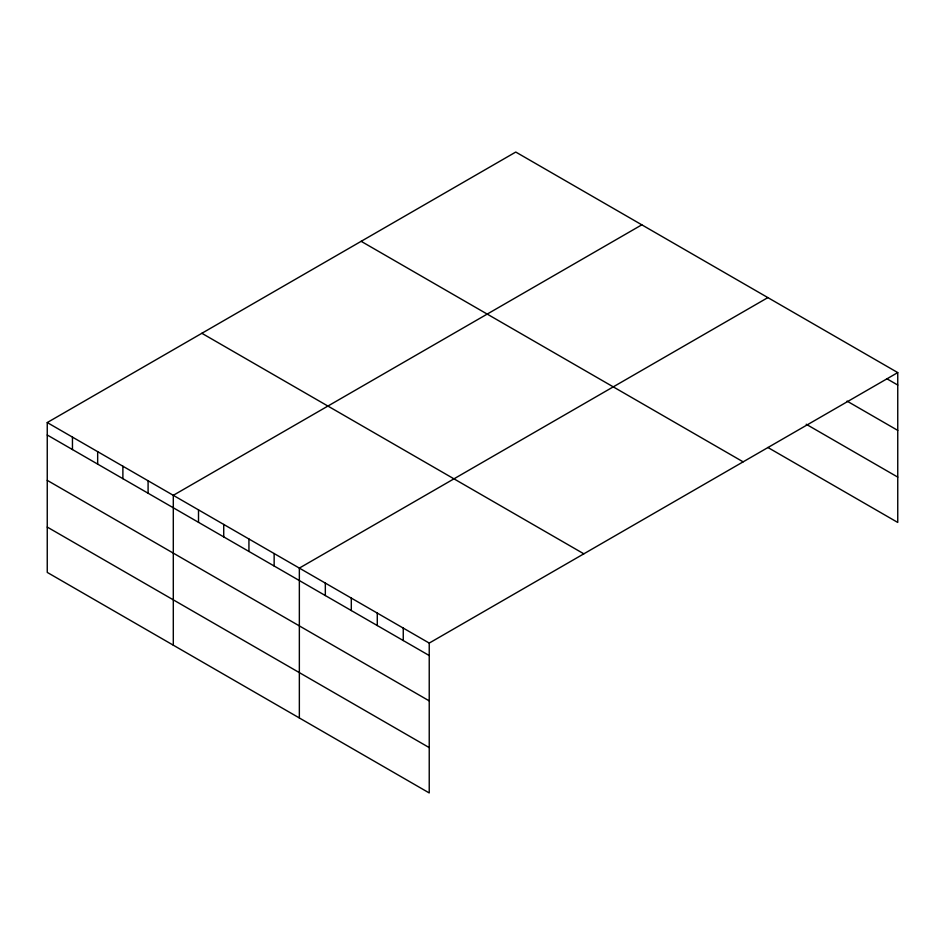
<?xml version="1.0" encoding="UTF-8"?>
<svg xmlns="http://www.w3.org/2000/svg" width="945" height="945" viewBox="0 0 945 945"><rect width="100%" height="100%" fill="white"/><g stroke="black" fill="none" stroke-linecap="round" stroke-linejoin="round"><path stroke-width="1.42" d="M47.25 422.557L429.231 643.084L429.231 792.949L47.25 572.41L47.25 422.557L515.769 152.05L897.75 372.59L897.75 522.443L767.872 447.469M641.82 224.827L173.301 495.322L173.301 645.187M767.872 297.604L299.352 568.099L299.352 717.964M429.231 643.084L897.75 372.59M886.623 378.614L897.75 385.04M847.039 401.105L897.75 430.388M806.215 424.258L897.75 477.107M361.155 241.318L743.136 461.845M201.864 333.29L583.845 553.817M47.25 435.007L429.231 655.535M47.25 480.355L429.231 700.883M47.25 527.074L429.231 747.601M403.255 628.082L403.255 640.545M377.279 613.092L377.279 625.543M351.304 598.09L351.304 610.553M325.328 583.1L325.328 595.551M274.144 553.546L274.144 566.008M248.937 538.993L248.937 551.443M223.729 524.44L223.729 536.89M198.509 509.887L198.509 522.337M148.093 480.769L148.093 493.231M122.885 466.216L122.885 478.678M97.666 451.663L97.666 464.113M72.458 437.11L72.458 449.56"/></g></svg>
